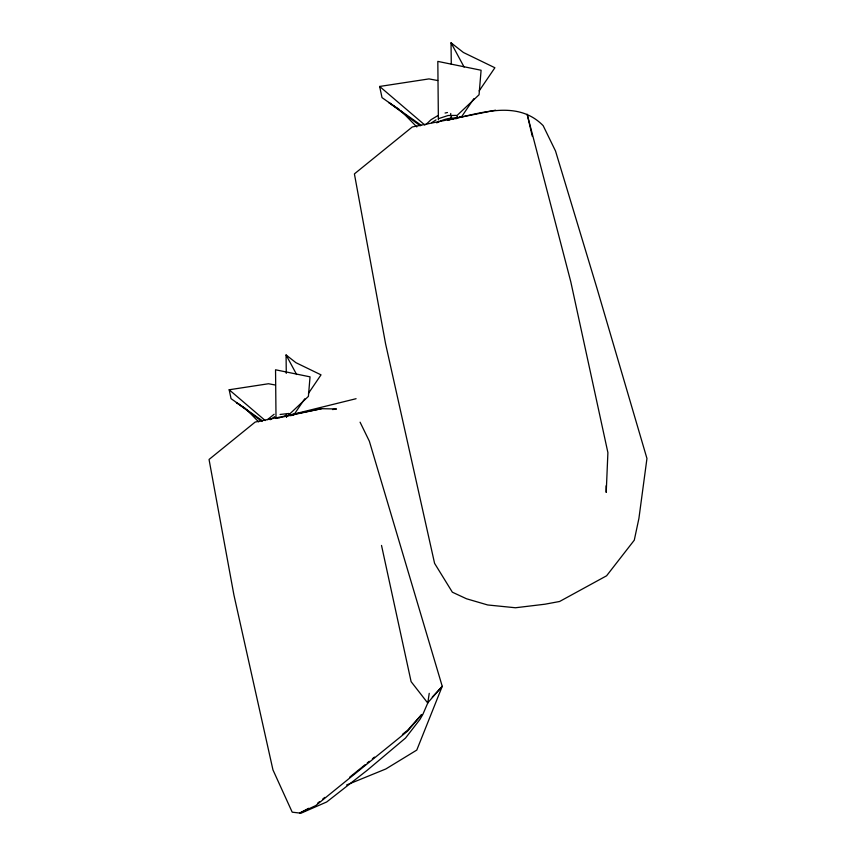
<?xml version="1.0" encoding="UTF-8"?>
<svg xmlns="http://www.w3.org/2000/svg" width="856" height="856" viewBox="0 0 856 856"><rect width="100%" height="100%" fill="white"/><g stroke="black" fill="none" stroke-linecap="round" stroke-linejoin="round"><path stroke-width="1.28" d="M276.017 418.509L275.546 369.792L310.033 376.843L308.406 396.382L286.76 416.754M438.379 119.894L437.823 61.397L481.093 70.246L479.06 94.759L456.751 115.753M450.545 115.656L450.748 113.463M332.513 409.553L336.472 408.986L321.546 408.687L255.174 422.062L209.046 459.469L233.902 594.909L272.957 769.897L292.206 812.173L301.012 813.2L326.692 801.976L367.149 770.314L405.519 738.054L419.9 719.479L422.896 714.289L427.754 703.033L429.241 693.328M461.149 117.4L473.892 98.643M479.146 90.918L494.886 67.752L463.406 52.483L451.037 42.8L451.283 64.179M293.651 415.149L304.747 398.81M308.449 393.364L321.021 374.853L295.93 362.687L286.075 354.962L286.279 373.366M267.479 419.622L274.134 414.261M426.106 124.388L431.071 119.68L437.726 115.699M427.893 702.648L442.242 686.319L369.364 441.225L360.076 422.19M432.259 697.094L442.242 686.319L416.776 750.081L385.821 768.977L346.605 784.973M317.523 803.281L319.588 801.601M322.701 799.087L324.766 797.407M349.612 777.259L361.007 768.025M362.045 767.179L365.148 764.665M367.213 762.985L369.289 761.305M372.392 758.791L374.468 757.111M402.416 734.437L407.595 730.243L421.698 714.514L407.52 731.174L315.714 805.614L299.718 813.061L308.663 808.299M270.175 419.718L274.68 416.669M431.734 122.654L436.057 119.883M436.721 122.857C442.905 119.615 450.053 117.154 457.115 118.385M438.4 118.684L448.137 115.496L456.441 115.41M281.089 417.332L321.546 408.687M448.009 120.236L453.905 118.577L447.763 119.99M280.083 414.465L288.846 413.48M356.085 398.703L284.385 416.412M445.067 113.035L447.463 112.511M451.636 119.198C482.185 112.778 517.966 99.959 543.153 125.639L555.523 151.02L596.889 287.98L646.954 458.495L638.908 518.436L634.275 540.19L606.583 575.799L559.599 601.49L544.972 604.208L515.473 607.76L487.695 604.967L466.445 598.751L452.353 592.192L434.581 563.344L385.585 343.812L354.405 173.896L412.282 126.966L495.538 110.189M277.312 418.252L279.901 417.76M420.863 125.04L382.011 97.616L379.647 86.456L428.995 78.902L437.684 80.528M262.236 420.671L231.056 398.661L229.173 389.769L268.506 383.745L275.429 385.04M290.184 415.674L292.827 415.288M399.377 109.525L388.72 102.453L420.275 125.832M245.747 408.719L236.395 402.523L262.011 421.494M459.319 116.544L460.335 117.379M379.647 86.456L424.908 125.104M229.173 389.769L265.242 420.564M401.357 111.162L416.819 126.923M246.667 409.66L258.662 421.89M451.037 42.8L464.113 67.046M286.075 354.962L296.625 374.521M532.282 136.254L527.168 114.212L570.781 281.742L607.899 452.631L606.219 492.414L606.123 485.812M381.519 545.433L411.105 681.644L427.754 703.033M451.433 116.448L451.251 118.674L451.422 116.437M457.243 116.865L455.97 118.738L457.243 116.865M286.407 416.947L286.343 414.486L286.385 416.893"/></g></svg>
